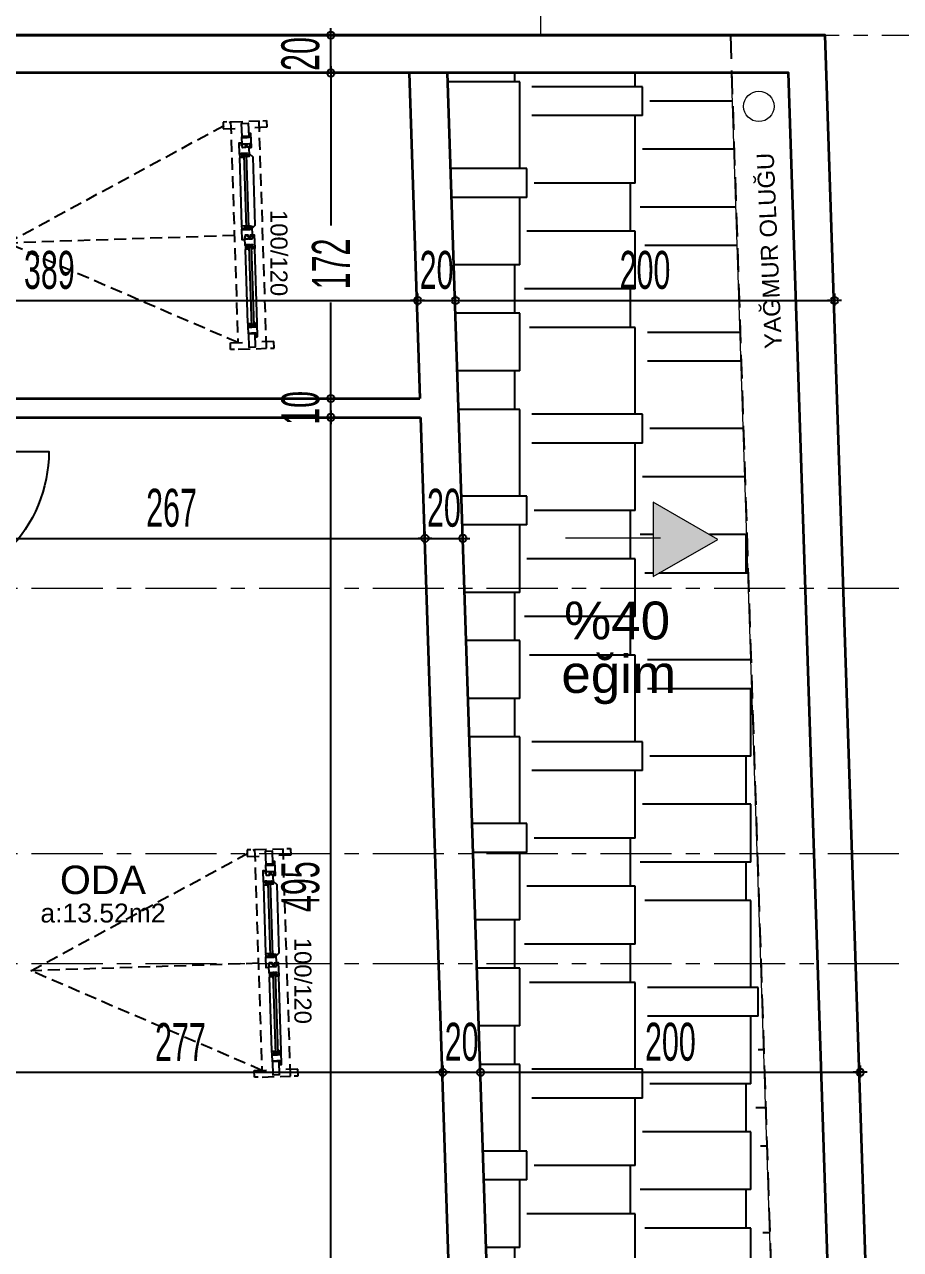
# Model space of a CAD drawing. Extents: x 386248 to 427517, y 4539405 to 4542296.
# Drawn here: x 399999 to 400461, y 4540987 to 4541633 of the extents above; entities that cross this region are included whole.
import ezdxf
from ezdxf.enums import TextEntityAlignment as Align

# ---------------------------------------------------------------- set-up
doc = ezdxf.new("R2010")
doc.units = 0
for name, pattern in [('CENTER', [2, 1.25, -0.25, 0.25, -0.25]), ('CENTERX2', [4, 2.5, -0.5, 0.5, -0.5]), ('DASHED2', [0.375, 0.25, -0.125]), ('DUZ', [0]), ('HIDDEN', [9.525, 6.35, -3.175])]:
    doc.linetypes.add(name, pattern=pattern)
for name, color, linetype, lineweight in [('AKS', 251, 'CENTERX2', 20), ('DUVAR', 4, 'Continuous', 35), ('KOTLAR', 63, 'Continuous', 30), ('MERDIVEN', 161, 'Continuous', 15), ('OLCU10', 2, 'Continuous', 25), ('tarama2', 8, 'Continuous', 25)]:
    doc.layers.add(name, color=color, linetype=linetype, lineweight=lineweight)
for name, color, linetype in [('alan', 7, 'Continuous'), ('DIM', 7, 'Continuous'), ('duvar-kesim', 250, 'Continuous'), ('kapi', 16, 'Continuous'), ('mahal', 7, 'Continuous'), ('Y-IMAR', 15, 'DUZ')]:
    doc.layers.add(name, color=color, linetype=linetype)
doc.styles.get("Standard").update_dxf_attribs({"font": 'arial.ttf'})
doc.styles.add('T', font='ISOt.shx', dxfattribs={"width": 0.6})
doc.dimstyles.new('DOT2', dxfattribs={"dimtxt": 20, "dimasz": 0.7, "dimexe": 5, "dimexo": 5, "dimgap": 6, "dimtad": 1, "dimdec": 0, "dimdsep": 46, "dimtxsty": 'T', "dimblk1": 'SEL2', "dimblk2": 'SEL2', "dimsah": 1, "dimcen": 0, "dimse1": 1, "dimse2": 1, "dimclrd": 256, "dimclre": 256, "dimclrt": 256, "dimadec": 0, "dimazin": 0, "dimtfac": 1, "dimtdec": 0, "dimtix": 1, "dimtmove": 2, "dimatfit": 3, "dimldrblk": 'SEL2', "dimfxl": 1, "dimtolj": 1, "dimtzin": 0, "dimarcsym": 0})

# ---------------------------------------------------------------- blocks, each defined once
blk = doc.blocks.new('G$CF8BF0782')
blk.add_line((1.09, 87.59), (51.27, 87.59))
blk.add_lwpolyline([(47.41, 67.17), (81.53, 86.79), (47.48, 106.52)], close=True)
for points in [[(81.53, 86.79), (47.41, 67.17), (47.48, 106.52)], [(47.41, 67.17), (47.48, 106.52), (81.53, 86.79), (47.41, 67.17)], [(47.48, 106.52), (81.53, 86.79), (47.41, 67.17), (47.48, 106.52)]]:
    blk.add_solid(points)
for s, p in [('%40', (0.43, 34.05)), ('eğim', (-1.02, 5.88))]:
    blk.add_text(s, height=20).set_placement(p)
blk = doc.blocks.new('SEL2')
at = {"layer": 'OLCU10'}
for p, q in [((5.25, 0), (-5.25, 0)), ((0, 5.25), (0, -3.95))]:
    blk.add_line(p, q, dxfattribs=at)
blk.add_circle((0, 0), 2.75, dxfattribs=at)
blk = doc.blocks.new('*D2283')
at = {"layer": 'Defpoints', "color": 0}
for p in [(400219.68, 4541080.34), (400219.68, 4541069.87), (399942.94, 4541060.76)]:
    blk.add_point(p, dxfattribs=at)
at = {"layer": 'DIM', "lineweight": -2}
blk.add_line((399943.64, 4541080.34), (400218.98, 4541080.34), dxfattribs=at)
at = {"layer": 'DIM', "linetype": 'ByBlock', "lineweight": -2, "xscale": 0.7, "yscale": 0.7, "zscale": 0.7, "rotation": 180}
blk.add_blockref('SEL2', (399942.94, 4541080.34), dxfattribs=at)
at = {"layer": 'DIM', "linetype": 'ByBlock', "lineweight": -2, "xscale": 0.7, "yscale": 0.7, "zscale": 0.7}
blk.add_blockref('SEL2', (400219.68, 4541080.34), dxfattribs=at)
at = {"layer": 'DIM', "insert": (400081.31, 4541096.34), "char_height": 20, "attachment_point": 5, "style": 'T'}
blk.add_mtext('\\A1;277', dxfattribs=at)
blk = doc.blocks.new('*D2284')
at = {"layer": 'Defpoints', "color": 0}
for p in [(400239.67, 4541080.34), (400219.68, 4541069.87), (400239.67, 4541070.53)]:
    blk.add_point(p, dxfattribs=at)
at = {"layer": 'DIM', "lineweight": -2}
for p, q in [((400218.98, 4541080.34), (400218.28, 4541080.34)), ((400219.68, 4541080.34), (400239.67, 4541080.34)), ((400240.37, 4541080.34), (400241.07, 4541080.34))]:
    blk.add_line(p, q, dxfattribs=at)
at = {"layer": 'DIM', "linetype": 'ByBlock', "lineweight": -2, "xscale": 0.7, "yscale": 0.7, "zscale": 0.7}
blk.add_blockref('SEL2', (400219.68, 4541080.34), dxfattribs=at)
at = {"layer": 'DIM', "linetype": 'ByBlock', "lineweight": -2, "xscale": 0.7, "yscale": 0.7, "zscale": 0.7, "rotation": 180}
blk.add_blockref('SEL2', (400239.67, 4541080.34), dxfattribs=at)
at = {"layer": 'DIM', "insert": (400229.68, 4541096.34), "char_height": 20, "attachment_point": 5, "style": 'T'}
blk.add_mtext('\\A1;20', dxfattribs=at)
blk = doc.blocks.new('*D2285')
at = {"layer": 'Defpoints', "color": 0}
for p in [(400439.89, 4541080.34), (400239.67, 4541070.53), (400439.89, 4541067.22)]:
    blk.add_point(p, dxfattribs=at)
at = {"layer": 'DIM', "lineweight": -2}
blk.add_line((400240.37, 4541080.34), (400439.19, 4541080.34), dxfattribs=at)
at = {"layer": 'DIM', "linetype": 'ByBlock', "lineweight": -2, "xscale": 0.7, "yscale": 0.7, "zscale": 0.7, "rotation": 180}
blk.add_blockref('SEL2', (400239.67, 4541080.34), dxfattribs=at)
at = {"layer": 'DIM', "linetype": 'ByBlock', "lineweight": -2, "xscale": 0.7, "yscale": 0.7, "zscale": 0.7}
blk.add_blockref('SEL2', (400439.89, 4541080.34), dxfattribs=at)
at = {"layer": 'DIM', "insert": (400339.78, 4541096.34), "char_height": 20, "attachment_point": 5, "style": 'T'}
blk.add_mtext('\\A1;200', dxfattribs=at)
blk = doc.blocks.new('*D2296')
at = {"layer": 'Defpoints', "color": 0}
for p in [(399817.94, 4541499.3), (400206.44, 4541487.38), (400206.44, 4541471.97)]:
    blk.add_point(p, dxfattribs=at)
at = {"layer": 'DIM', "lineweight": -2}
blk.add_line((399818.64, 4541487.38), (400205.74, 4541487.38), dxfattribs=at)
at = {"layer": 'DIM', "linetype": 'ByBlock', "lineweight": -2, "xscale": 0.7, "yscale": 0.7, "zscale": 0.7, "rotation": 180}
blk.add_blockref('SEL2', (399817.94, 4541487.38), dxfattribs=at)
at = {"layer": 'DIM', "linetype": 'ByBlock', "lineweight": -2, "xscale": 0.7, "yscale": 0.7, "zscale": 0.7}
blk.add_blockref('SEL2', (400206.44, 4541487.38), dxfattribs=at)
at = {"layer": 'DIM', "insert": (400012.19, 4541503.38), "char_height": 20, "attachment_point": 5, "style": 'T'}
blk.add_mtext('\\A1;389', dxfattribs=at)
blk = doc.blocks.new('*D2297')
at = {"layer": 'Defpoints', "color": 0}
for p in [(400226.43, 4541487.38), (400226.43, 4541472.62), (400206.44, 4541471.97)]:
    blk.add_point(p, dxfattribs=at)
at = {"layer": 'DIM', "lineweight": -2}
for p, q in [((400205.74, 4541487.38), (400205.04, 4541487.38)), ((400206.44, 4541487.38), (400226.43, 4541487.38)), ((400227.13, 4541487.38), (400227.83, 4541487.38))]:
    blk.add_line(p, q, dxfattribs=at)
at = {"layer": 'DIM', "linetype": 'ByBlock', "lineweight": -2, "xscale": 0.7, "yscale": 0.7, "zscale": 0.7}
blk.add_blockref('SEL2', (400206.44, 4541487.38), dxfattribs=at)
at = {"layer": 'DIM', "linetype": 'ByBlock', "lineweight": -2, "xscale": 0.7, "yscale": 0.7, "zscale": 0.7, "rotation": 180}
blk.add_blockref('SEL2', (400226.43, 4541487.38), dxfattribs=at)
at = {"layer": 'DIM', "insert": (400216.44, 4541503.38), "char_height": 20, "attachment_point": 5, "style": 'T'}
blk.add_mtext('\\A1;20', dxfattribs=at)
blk = doc.blocks.new('*D2298')
at = {"layer": 'Defpoints', "color": 0}
for p in [(400426.32, 4541487.38), (400426.32, 4541479.21), (400226.43, 4541472.62)]:
    blk.add_point(p, dxfattribs=at)
at = {"layer": 'DIM', "lineweight": -2}
blk.add_line((400227.13, 4541487.38), (400425.62, 4541487.38), dxfattribs=at)
at = {"layer": 'DIM', "linetype": 'ByBlock', "lineweight": -2, "xscale": 0.7, "yscale": 0.7, "zscale": 0.7, "rotation": 180}
blk.add_blockref('SEL2', (400226.43, 4541487.38), dxfattribs=at)
at = {"layer": 'DIM', "linetype": 'ByBlock', "lineweight": -2, "xscale": 0.7, "yscale": 0.7, "zscale": 0.7}
blk.add_blockref('SEL2', (400426.32, 4541487.38), dxfattribs=at)
at = {"layer": 'DIM', "insert": (400326.38, 4541503.38), "char_height": 20, "attachment_point": 5, "style": 'T'}
blk.add_mtext('\\A1;200', dxfattribs=at)
blk = doc.blocks.new('*D2303')
at = {"layer": 'Defpoints', "color": 0}
for p in [(400160.7, 4541425.76), (400176.38, 4541425.76), (400184.41, 4540930.76)]:
    blk.add_point(p, dxfattribs=at)
at = {"layer": 'DIM', "lineweight": -2}
blk.add_line((400160.7, 4540931.46), (400160.7, 4541425.06), dxfattribs=at)
at = {"layer": 'DIM', "linetype": 'ByBlock', "lineweight": -2, "xscale": 0.7, "yscale": 0.7, "zscale": 0.7}
for p, rotation in [((400160.7, 4541425.76), 90), ((400160.7, 4540930.76), 270)]:
    blk.add_blockref('SEL2', p, dxfattribs=dict(at, rotation=rotation))
at = {"layer": 'DIM', "insert": (400144.7, 4541178.26), "char_height": 20, "attachment_point": 5, "rotation": 90, "style": 'T'}
blk.add_mtext('\\A1;495', dxfattribs=at)
blk = doc.blocks.new('*D2304')
at = {"layer": 'Defpoints', "color": 0}
for p in [(400160.7, 4541435.76), (400176.38, 4541435.76), (400176.38, 4541425.76)]:
    blk.add_point(p, dxfattribs=at)
at = {"layer": 'DIM', "lineweight": -2}
for p, q in [((400160.7, 4541436.46), (400160.7, 4541437.16)), ((400160.7, 4541425.76), (400160.7, 4541435.76)), ((400160.7, 4541425.06), (400160.7, 4541424.36))]:
    blk.add_line(p, q, dxfattribs=at)
at = {"layer": 'DIM', "linetype": 'ByBlock', "lineweight": -2, "xscale": 0.7, "yscale": 0.7, "zscale": 0.7}
for p, rotation in [((400160.7, 4541435.76), 270), ((400160.7, 4541425.76), 90)]:
    blk.add_blockref('SEL2', p, dxfattribs=dict(at, rotation=rotation))
at = {"layer": 'DIM', "insert": (400144.7, 4541430.76), "char_height": 20, "attachment_point": 5, "rotation": 90, "style": 'T'}
blk.add_mtext('\\A1;10', dxfattribs=at)
blk = doc.blocks.new('*D2305')
at = {"layer": 'Defpoints', "color": 0}
for p in [(400160.7, 4541607.38), (400169.7, 4541607.38), (400176.38, 4541435.76)]:
    blk.add_point(p, dxfattribs=at)
at = {"layer": 'DIM', "lineweight": -2}
for p, q in [((400160.7, 4541606.68), (400160.7, 4541526.96)), ((400160.7, 4541436.46), (400160.7, 4541486.39))]:
    blk.add_line(p, q, dxfattribs=at)
at = {"layer": 'DIM', "linetype": 'ByBlock', "lineweight": -2, "xscale": 0.7, "yscale": 0.7, "zscale": 0.7}
for p, rotation in [((400160.7, 4541607.38), 90), ((400160.7, 4541435.76), 270)]:
    blk.add_blockref('SEL2', p, dxfattribs=dict(at, rotation=rotation))
at = {"layer": 'DIM', "insert": (400160.7, 4541506.68), "char_height": 20, "attachment_point": 5, "rotation": 90, "style": 'T'}
blk.add_mtext('\\A1;172', dxfattribs=at)
blk = doc.blocks.new('*D2306')
at = {"layer": 'Defpoints', "color": 0}
for p in [(400160.7, 4541627.38), (400178.71, 4541627.38), (400169.7, 4541607.38)]:
    blk.add_point(p, dxfattribs=at)
at = {"layer": 'DIM', "lineweight": -2}
for p, q in [((400160.7, 4541628.08), (400160.7, 4541628.78)), ((400160.7, 4541607.38), (400160.7, 4541627.38)), ((400160.7, 4541606.68), (400160.7, 4541605.98))]:
    blk.add_line(p, q, dxfattribs=at)
at = {"layer": 'DIM', "linetype": 'ByBlock', "lineweight": -2, "xscale": 0.7, "yscale": 0.7, "zscale": 0.7}
for p, rotation in [((400160.7, 4541627.38), 270), ((400160.7, 4541607.38), 90)]:
    blk.add_blockref('SEL2', p, dxfattribs=dict(at, rotation=rotation))
at = {"layer": 'DIM', "insert": (400144.7, 4541617.38), "char_height": 20, "attachment_point": 5, "rotation": 90, "style": 'T'}
blk.add_mtext('\\A1;20', dxfattribs=at)
blk = doc.blocks.new('*D2310')
at = {"layer": 'Defpoints', "color": 0}
for p in [(400210.33, 4541361.95), (399942.94, 4541352.43), (400210.33, 4541354)]:
    blk.add_point(p, dxfattribs=at)
at = {"layer": 'DIM', "lineweight": -2}
blk.add_line((399943.64, 4541361.95), (400209.63, 4541361.95), dxfattribs=at)
at = {"layer": 'DIM', "linetype": 'ByBlock', "lineweight": -2, "xscale": 0.7, "yscale": 0.7, "zscale": 0.7, "rotation": 180}
blk.add_blockref('SEL2', (399942.94, 4541361.95), dxfattribs=at)
at = {"layer": 'DIM', "linetype": 'ByBlock', "lineweight": -2, "xscale": 0.7, "yscale": 0.7, "zscale": 0.7}
blk.add_blockref('SEL2', (400210.33, 4541361.95), dxfattribs=at)
at = {"layer": 'DIM', "insert": (400076.63, 4541377.95), "char_height": 20, "attachment_point": 5, "style": 'T'}
blk.add_mtext('\\A1;267', dxfattribs=at)
blk = doc.blocks.new('*D2311')
at = {"layer": 'Defpoints', "color": 0}
for p in [(400230.32, 4541361.95), (400210.33, 4541354), (400230.32, 4541354.66)]:
    blk.add_point(p, dxfattribs=at)
at = {"layer": 'DIM', "lineweight": -2}
for p, q in [((400209.63, 4541361.95), (400208.93, 4541361.95)), ((400210.33, 4541361.95), (400230.32, 4541361.95)), ((400231.02, 4541361.95), (400231.72, 4541361.95))]:
    blk.add_line(p, q, dxfattribs=at)
at = {"layer": 'DIM', "linetype": 'ByBlock', "lineweight": -2, "xscale": 0.7, "yscale": 0.7, "zscale": 0.7}
blk.add_blockref('SEL2', (400210.33, 4541361.95), dxfattribs=at)
at = {"layer": 'DIM', "linetype": 'ByBlock', "lineweight": -2, "xscale": 0.7, "yscale": 0.7, "zscale": 0.7, "rotation": 180}
blk.add_blockref('SEL2', (400230.32, 4541361.95), dxfattribs=at)
at = {"layer": 'DIM', "insert": (400220.32, 4541377.95), "char_height": 20, "attachment_point": 5, "style": 'T'}
blk.add_mtext('\\A1;20', dxfattribs=at)
blk = doc.blocks.new('fm-win2')
at = {"color": 8, "linetype": 'Continuous'}
for p, q in [((11, 1.37), (11, 0.17)), ((11, 1.37), (54.25, 1.37)), ((11, 0.17), (54.25, 0.17)), ((12, 1.37), (12, 0.17)), ((12.75, 3), (52.5, 3)), ((53.25, 1.37), (53.25, 0.17)), ((54.25, 1.37), (54.25, 0.17)), ((63.85, 0.28), (63.85, -0.92)), ((63.85, 0.28), (103.15, 0.28)), ((64.85, 0.28), (64.85, -0.92)), ((102.15, 0.28), (102.15, -0.92)), ((103.15, 0.28), (103.15, -0.92)), ((12.85, -1.85), (52.3, -1.85)), ((63.85, -0.92), (103.15, -0.92)), ((65.4, -3.35), (101.6, -3.35))]:
    blk.add_line(p, q, dxfattribs=at)
at = {"linetype": 'Continuous'}
for points in [[(7, -1.75), (0, -1.75), (0, 1.75), (7, 1.75)], [(7.5, -1.7), (7.5, -0.1), (7.2, -0.1), (7.2, 0.2), (7.5, 0.2), (7.5, 0.7), (7.2, 0.7), (7.2, 1), (7.5, 1), (7.5, 2), (6.16, 2), (6.16, 2.7), (5.65, 2.7), (5.51, 2), (5.2, 2), (5.4, 3), (12.5, 3), (12.7, 2), (12.39, 2), (12.25, 2.7), (11.74, 2.7), (11.74, 2), (10.5, 2), (10.5, 1), (10.8, 1), (10.8, 0.7), (10.5, 0.7), (10.5, 0.2), (10.8, 0.2), (10.8, -0.1), (10.5, -0.1), (10.5, -1.7), (10.8, -1.7), (10.8, -2), (7.2, -2), (7.2, -1.7)], [(58, 2), (59.24, 2), (59.24, 2.7), (59.75, 2.7), (59.89, 2), (60.2, 2), (60, 3), (52.75, 3), (52.55, 2), (52.86, 2), (53, 2.7), (53.51, 2.7), (53.51, 2), (54.75, 2), (54.75, 1), (54.45, 1), (54.45, 0.7), (54.75, 0.7), (54.75, 0.2), (54.45, 0.2), (54.45, -0.1), (54.75, -0.1), (54.75, -1.69), (54.45, -1.69), (54.45, -2), (58.3, -2), (58.3, -1.69), (58, -1.69), (58, -0.1), (58.3, -0.1), (58.3, 0.2), (58, 0.2), (58, 0.7), (58.3, 0.7), (58.3, 1), (58, 1)], [(63.05, -1.25), (63.05, 0.9), (63.89, 0.9), (63.89, 1.6), (64.4, 1.6), (64.54, 0.9), (64.85, 0.9), (64.65, 1.9), (59.75, 1.9), (59.75, 1.6), (59.85, 1.6), (59.85, 0.8), (59.05, 0.8), (59.05, -0.2), (60.05, -0.2), (60.05, -1.75), (59.05, -1.75), (59.05, -2.25), (57.5, -2.25), (57.5, -3.5), (63.35, -3.5), (63.35, -3.2), (63.05, -3.2), (63.05, -1.4), (63.35, -1.4), (63.35, -1.25)], [(103.95, -1.4), (103.65, -1.4), (103.65, -1.25), (103.95, -1.25), (103.95, 0.9), (103.11, 0.9), (103.11, 1.6), (102.6, 1.6), (102.46, 0.9), (102.15, 0.9), (102.35, 1.9), (107.25, 1.9), (107.25, 1.6), (107.15, 1.6), (107.15, 0.8), (107.95, 0.8), (107.95, -0.2), (106.95, -0.2), (106.95, -1.75), (107.95, -1.75), (107.95, -2.25), (109.5, -2.25), (109.5, -3.5), (103.65, -3.5), (103.65, -3.2), (103.95, -3.2)], [(109, 0.7), (108.7, 0.7), (108.7, 1), (109, 1), (109, 2), (107.76, 2), (107.76, 2.7), (107.25, 2.7), (107.11, 2), (106.8, 2), (107, 3), (114.35, 3), (114.55, 2), (114.24, 2), (114.1, 2.7), (113.59, 2.7), (113.59, 2), (112.25, 2), (112.25, 1), (112.55, 1), (112.55, 0.7), (112.25, 0.7), (112.25, 0.2), (112.55, 0.2), (112.55, -0.1), (112.25, -0.1), (112.25, -1.69), (112.55, -1.69), (112.55, -2), (108.7, -2), (108.7, -1.69), (109, -1.69), (109, -0.1), (108.7, -0.1), (108.7, 0.2), (109, 0.2)], [(113, -1.75), (120, -1.75), (120, 1.75), (113, 1.75)]]:
    blk.add_lwpolyline(points, close=True, dxfattribs=at)
at = {"color": 8, "linetype": 'Continuous'}
blk.add_lwpolyline([(63.45, 1.9), (65.25, 3.7), (101.75, 3.7), (103.55, 1.9)], dxfattribs=at)
for points in [[(10.9, -1.35), (10.9, -1.85), (12.6, -1.85), (12.6, -0.45), (12.3, -0.45), (12.3, -0.95), (11.8, -0.95), (11.8, -0.45), (11.5, -0.45), (11.5, -1.05), (10.7, -1.05), (10.7, -0.45), (10.6, -0.45), (10.6, -1.35)], [(54.35, -1.35), (54.35, -1.85), (52.65, -1.85), (52.65, -0.45), (52.95, -0.45), (52.95, -0.95), (53.45, -0.95), (53.45, -0.45), (53.75, -0.45), (53.75, -1.05), (54.55, -1.05), (54.55, -0.45), (54.65, -0.45), (54.65, -1.35)], [(63.15, -2.45), (63.45, -2.45), (63.45, -3.35), (65.15, -3.35), (65.15, -1.55), (64.85, -1.55), (64.85, -2.05), (64.35, -2.05), (64.35, -1.55), (64.05, -1.55), (64.05, -2.15), (63.25, -2.15), (63.25, -1.55), (63.15, -1.55)], [(103.85, -2.45), (103.55, -2.45), (103.55, -3.35), (101.85, -3.35), (101.85, -1.55), (102.15, -1.55), (102.15, -2.05), (102.65, -2.05), (102.65, -1.55), (102.95, -1.55), (102.95, -2.15), (103.75, -2.15), (103.75, -1.55), (103.85, -1.55)]]:
    blk.add_lwpolyline(points, close=True, dxfattribs=at)
blk = doc.blocks.new('güvercinli')
at = {"layer": 'duvar-kesim', "linetype": 'HIDDEN'}
for p, q in [((134034.64, -117635.29), (134034.64, -117620.29)), ((134154.64, -117620.29), (134034.64, -117620.29)), ((134154.64, -117635.29), (134154.64, -117620.29))]:
    blk.add_line(p, q, dxfattribs=at)
for points in [[(134034.64, -117618.29), (134034.64, -117616.29), (134038.14, -117616.29), (134038.14, -117625.29)], [(134154.64, -117618.29), (134154.64, -117616.29), (134151.14, -117616.29), (134151.14, -117625.29)], [(134034.64, -117637.29), (134034.64, -117639.29), (134038.14, -117639.29), (134038.14, -117630.29)], [(134154.64, -117637.29), (134154.64, -117639.29), (134151.14, -117639.29), (134151.14, -117630.29)], [(134094.64, -117635.29), (134094.64, -117755.29), (134034.64, -117635.29), (134151.14, -117635.29), (134094.64, -117755.29)]]:
    blk.add_lwpolyline(points, dxfattribs=at)
at = {"layer": 'duvar-kesim', "linetype": 'HIDDEN', "xscale": -0.9833333333333298, "zscale": 0.98333333333333}
blk.add_blockref('fm-win2', (134153.64, -117627.79), dxfattribs=at)

msp = doc.modelspace()

# ---------------------------------------------------------------- hatches: boundary and pattern name
at = {"layer": 'tarama2'}
h = msp.add_hatch(dxfattribs=at)
h.set_pattern_fill('AR-RSHKE', color=16, scale=0.2, angle=90)
h.set_pattern_definition([(90, (4942816.58, 4138710.355), (-60.96, 129.54), [30.48, -25.4, 35.56, -15.24, 45.72, -20.32]), (90, (4942814.04, 4138740.835), (-60.96, 129.54), [25.4, -96.52, 20.32, -30.48]), (90, (4942820.39, 4138801.795), (-60.96, 129.54), [15.24, -157.48]), (180, (4942816.58, 4138710.355), (-60.96, -43.18), [58.42, -185.42]), (180, (4942816.58, 4138740.835), (-60.96, -43.18), [57.15, -186.69]), (180, (4942816.58, 4138766.235), (-60.96, -43.18), [53.34, -190.5]), (180, (4942820.39, 4138801.795), (-60.96, -43.18), [58.42, -185.42]), (180, (4942820.39, 4138817.035), (-60.96, -43.18), [58.42, -185.42]), (180, (4942816.58, 4138862.755), (-60.96, -43.18), [55.88, -187.96])])
h.paths.add_polyline_path([(400221.995, 4541607.375), (400262.292, 4540383.53), (400417.376, 4540231.583), (400372.076, 4541607.375)])
h.paths.add_polyline_path([(400288.971, 4540690.234), (400356.706, 4540690.234), (400356.706, 4540654.354), (400288.971, 4540654.354)], flags=24)
h.paths.add_polyline_path([(400291.023, 4540718.744), (400354.202, 4540718.744), (400354.202, 4540687.666), (400291.023, 4540687.666)], flags=24)
h.paths.add_polyline_path([(400278.294, 4541305.463), (400346.03, 4541305.463), (400346.03, 4541269.583), (400278.294, 4541269.583)], flags=24)
h.paths.add_polyline_path([(400280.347, 4541333.973), (400343.525, 4541333.973), (400343.525, 4541302.895), (400280.347, 4541302.895)], flags=24)
h.paths.add_polyline_path([(400330.708, 4541341.751), (400330.744, 4541362.17), (400330.776, 4541381.104), (400364.823, 4541361.369)], flags=16)
h.paths.add_polyline_path([(400341.385, 4540726.522), (400341.42, 4540746.941), (400341.453, 4540765.875), (400375.499, 4540746.14)], flags=16)

# ---------------------------------------------------------------- linework, layer by layer
at = {"layer": 'AKS', "linetype": 'CENTER', "ltscale": 30}
for p, q in [((400271.363, 4541627.375), (400271.363, 4541877.375)), ((398502.858, 4541335.762), (400813.987, 4541335.762)), ((398502.858, 4541195.762), (400813.987, 4541195.762)), ((398502.858, 4541137.762), (400813.987, 4541137.762))]:
    msp.add_line(p, q, dxfattribs=at)
msp.add_lwpolyline([(400271.363, 4541627.375), (400813.987, 4541627.375)], dxfattribs=at)
at = {"layer": 'DUVAR'}
for p, q in [((398852.857, 4541627.375), (400421.445, 4541627.375)), ((400201.984, 4541607.375), (400207.635, 4541435.762)), ((400221.995, 4541607.375), (400262.292, 4540383.53)), ((399920.156, 4541435.762), (400207.635, 4541435.762)), ((399942.942, 4541425.762), (400207.964, 4541425.762)), ((400207.964, 4541425.762), (400224.263, 4540930.762))]:
    msp.add_line(p, q, dxfattribs=at)
for points in [[(398855.676, 4540201.066), (400469.071, 4540180.934), (400421.445, 4541627.375), (398852.857, 4541627.375)], [(398875.637, 4540220.819), (400448.393, 4540201.194), (400402.092, 4541607.375), (398872.897, 4541607.375)]]:
    msp.add_lwpolyline(points, close=True, dxfattribs=at)
at = {"layer": 'kapi'}
msp.add_lwpolyline([(399937.942, 4541407.762), (400011.942, 4541407.762, -0.4142136), (399937.942, 4541333.762, -0.4142136)], format="xyb", dxfattribs=at)
at = {"layer": 'MERDIVEN'}
msp.add_lwpolyline([(399445.516, 4540243.71), (400417.376, 4540231.583), (400372.076, 4541607.375)], dxfattribs=at)
msp.add_circle((400386.433, 4541589.771), 8.016, dxfattribs=at)
at = {"layer": 'Y-IMAR', "linetype": 'DASHED2', "ltscale": 50}
msp.add_line((400371.418, 4541627.375), (400417.376, 4540231.583), dxfattribs=at)

# ---------------------------------------------------------------- block references
at = {"layer": 'duvar-kesim', "rotation": 271.8858711048658}
for p in [(513268.496, 4679414.874), (513281.134, 4679031.068)]:
    msp.add_blockref('güvercinli', p, dxfattribs=at)
at = {"layer": 'MERDIVEN'}
msp.add_blockref('G$CF8BF0782', (400283.294, 4541274.583), dxfattribs=at)

# ---------------------------------------------------------------- texts
at = {"layer": 'alan'}
msp.add_text('a:13.52m2', height=10, dxfattribs=at).set_placement((400040.475, 4541159.358), align=Align.CENTER)
at = {"layer": 'duvar-kesim', "linetype": 'HIDDEN'}
for p in [(400133.305, 4541512.391), (400145.942, 4541128.585)]:
    msp.add_text('100/120', height=9, rotation=269.999999, dxfattribs=at).set_placement(p, align=Align.MIDDLE_CENTER)
at = {"layer": 'KOTLAR', "color": 251, "linetype": 'Continuous'}
msp.add_text('YAĞMUR OLUĞU', height=9, rotation=92.411476, dxfattribs=at).set_placement((400391.912, 4541513.628), align=Align.MIDDLE_CENTER)
at = {"layer": 'mahal'}
msp.add_text('ODA', height=15, dxfattribs=at).set_placement((400040.475, 4541174.358), align=Align.CENTER)

# ---------------------------------------------------------------- dimensions: what is measured, and where the dimension line sits
at = {"layer": 'DIM'}
for base, p1, p2, picture, middle in [((400160.704, 4541627.375), (400169.696, 4541607.375), (400178.709, 4541627.375), '*D2306', (400144.704, 4541617.375)), ((400160.704, 4541435.762), (400176.376, 4541425.762), (400176.376, 4541435.762), '*D2304', (400144.704, 4541430.762)), ((400160.704, 4541425.762), (400184.412, 4540930.762), (400176.376, 4541425.762), '*D2303', (400144.704, 4541178.262))]:
    dim = msp.add_linear_dim(base=base, p1=p1, p2=p2, angle=90, dimstyle='DOT2', dxfattribs=at)
    dim.commit()
    dim.dimension.update_dxf_attribs({"geometry": picture, "text_midpoint": middle})
dim = msp.add_linear_dim(base=(400160.704, 4541607.375), p1=(400176.376, 4541435.762), p2=(400169.696, 4541607.375), angle=90, dimstyle='DOT2', dxfattribs=at)
dim.commit()
dim.dimension.update_dxf_attribs({"geometry": '*D2305', "text_midpoint": (400160.704, 4541506.675), "dimtype": 160})
for base, p1, p2, picture, middle in [((400206.443, 4541487.375), (399817.942, 4541499.303), (400206.443, 4541471.966), '*D2296', (400012.192, 4541503.375)), ((400226.432, 4541487.375), (400206.443, 4541471.966), (400226.432, 4541472.624), '*D2297', (400216.437, 4541503.375)), ((400426.323, 4541487.375), (400226.432, 4541472.624), (400426.323, 4541479.206), '*D2298', (400326.378, 4541503.375)), ((400210.327, 4541361.953), (399942.942, 4541352.429), (400210.327, 4541354), '*D2310', (400076.634, 4541377.953)), ((400230.316, 4541361.953), (400210.327, 4541354), (400230.316, 4541354.659), '*D2311', (400220.321, 4541377.953)), ((400219.682, 4541080.338), (399942.942, 4541060.762), (400219.682, 4541069.875), '*D2283', (400081.312, 4541096.338)), ((400239.671, 4541080.338), (400219.682, 4541069.875), (400239.671, 4541070.533), '*D2284', (400229.677, 4541096.338)), ((400439.889, 4541080.338), (400239.671, 4541070.533), (400439.889, 4541067.217), '*D2285', (400339.78, 4541096.338))]:
    dim = msp.add_linear_dim(base=base, p1=p1, p2=p2, dimstyle='DOT2', dxfattribs=at)
    dim.commit()
    dim.dimension.update_dxf_attribs({"geometry": picture, "text_midpoint": middle})

doc.saveas('drawing.dxf')
